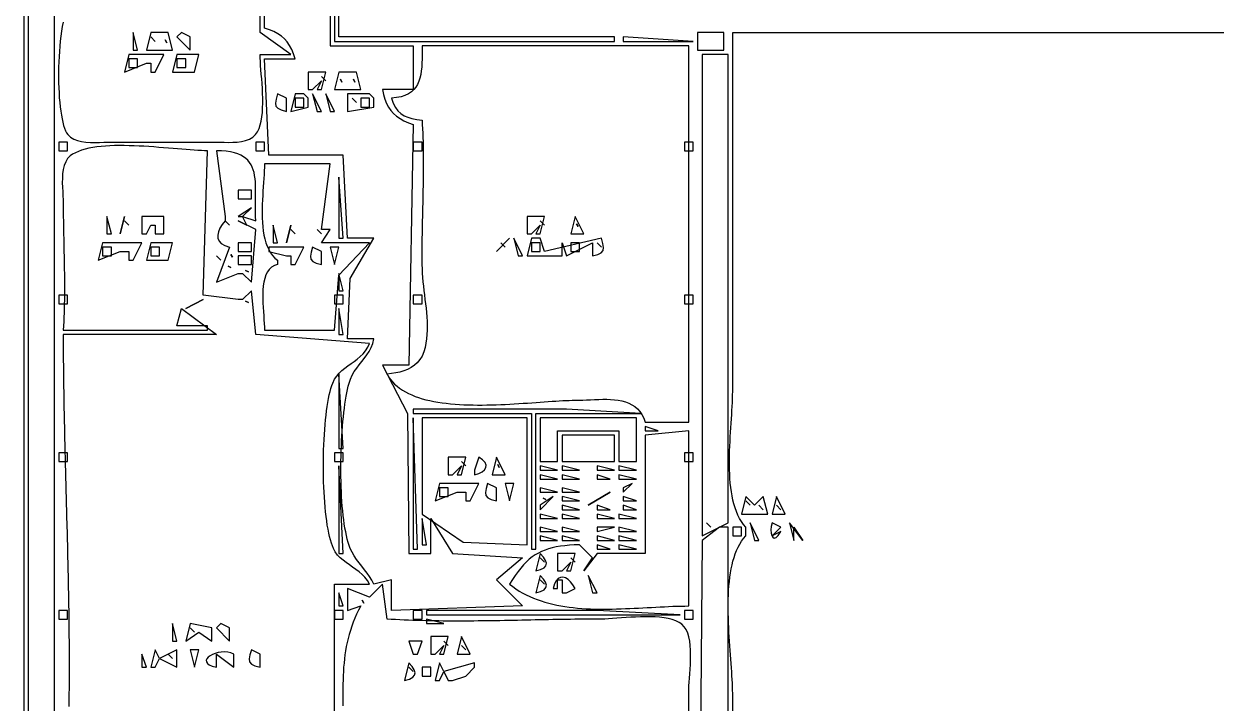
# Model space of a CAD drawing. Extents: x 0 to 1224, y 0 to 792.
# Drawn here: x 159 to 431.5, y 214.8 to 370 of the extents above; entities that cross this region are included whole.
import ezdxf

# ---------------------------------------------------------------- set-up
doc = ezdxf.new("R2010")
doc.units = 0
doc.layers.add('C7', color=7, linetype='CONTINUOUS')

msp = doc.modelspace()

# ---------------------------------------------------------------- linework, layer by layer
at = {"layer": 'C7'}
for points in [[(215, 497), (212, 485), (196, 488), (196, 454), (159, 454), (159, 118)], [(160, 453), (160, 207), (160, 144), (161.027786, 120.603394), (181, 119), (239, 119), (239, 126), (191, 126), (166, 125), (166, 451), (212, 451), (212, 453), (160, 453)], [(229, 452), (229, 365), (248, 365), (248, 355), (241, 355), (241.225, 353.8283), (241.5193, 352.7723), (241.8872, 351.8229), (242.3329, 350.9714), (242.861, 350.2088), (243.4756, 349.5261), (244.1812, 348.9145), (244.9821, 348.3649), (245.8826, 347.8686), (246.8871, 347.4166), (248, 347), (247, 292), (241, 292), (246.682098, 280.960632), (247, 249), (252, 249), (252, 257), (257, 249), (273, 248), (267, 243), (273, 237), (243, 236), (243, 243), (239, 242), (238.5395, 242.8709), (238.014, 243.7038), (237.4414, 244.5084), (236.8393, 245.2945), (236.2255, 246.0719), (235.6177, 246.8504), (235.0338, 247.6396), (234.4915, 248.4494), (234.0085, 249.2895), (233.6026, 250.1697), (233.363, 250.8164), (233.1388, 251.5179), (232.9299, 252.2711), (232.7359, 253.0731), (232.5566, 253.9209), (232.3918, 254.8115), (232.2413, 255.7417), (232.1047, 256.7088), (231.9819, 257.7095), (231.8726, 258.741), (231.7766, 259.8002), (231.6936, 260.8842), (231.6234, 261.9898), (231.5657, 263.1142), (231.5204, 264.2542), (231.4871, 265.407), (231.4656, 266.5694), (231.4557, 267.7385), (231.4571, 268.9113), (231.4696, 270.0848), (231.493, 271.2559), (231.527, 272.4217), (231.5714, 273.5792), (231.6259, 274.7253), (231.6903, 275.857), (231.7643, 276.9714), (231.8477, 278.0654), (231.9403, 279.1361), (232.0418, 280.1804), (232.152, 281.1952), (232.2706, 282.1777), (232.3975, 283.1248), (232.5323, 284.0335), (232.6748, 284.9008), (232.8247, 285.7237), (232.9819, 286.4991), (233.1461, 287.2242), (233.3171, 287.8958), (233.6365, 288.8426), (234.0478, 289.7187), (234.5317, 290.5395), (235.0692, 291.3205), (235.6411, 292.0773), (236.2282, 292.8254), (236.8114, 293.5803), (237.3717, 294.3575), (237.8898, 295.1726), (238.3466, 296.041), (238.7231, 296.9783), (239, 298), (233, 298), (233.599533, 311.790894), (239, 321), (233, 321), (232, 340), (215, 340), (214, 362), (221, 362), (220.6353, 363.1417), (220.2198, 364.1616), (219.7445, 365.0686), (219.2006, 365.8715), (218.5792, 366.5792), (217.8715, 367.2006), (217.0686, 367.7445), (216.1616, 368.2198), (215.1417, 368.6353), (214, 369), (214, 455)], [(230, 447), (230, 366), (294, 366), (294, 367), (231, 367), (231, 422), (230, 447)], [(167.9557, 370.4186), (167.7673, 369.3833), (167.5983, 368.3068), (167.4485, 367.1948), (167.3179, 366.053), (167.2062, 364.8869), (167.1135, 363.7021), (167.0395, 362.5043), (166.9841, 361.299), (166.9472, 360.092), (166.9287, 358.8888), (166.9284, 357.6951), (166.9463, 356.5164), (166.9821, 355.3584), (167.0358, 354.2266), (167.1073, 353.1268), (167.1963, 352.0645), (167.3029, 351.0454), (167.4268, 350.0751), (167.5679, 349.1591), (167.7261, 348.3031), (167.9013, 347.5128), (168.0934, 346.7937), (168.3022, 346.1515), (168.5276, 345.5917), (168.7694, 345.1201), (169.0277, 344.7422), (169.6611, 344.1257), (170.4185, 343.6575), (171.2767, 343.3186), (172.2127, 343.0902), (173.2032, 342.9533), (174.2253, 342.8892), (175.2558, 342.879), (176.2716, 342.9039), (177.2497, 342.9449), (178.1668, 342.9832), (179, 343), (203, 343), (203.849, 342.9858), (204.7754, 342.9552), (205.7543, 342.9301), (206.7605, 342.9323), (207.7692, 342.9837), (208.7552, 343.106), (209.6935, 343.3212), (210.5591, 343.651), (211.327, 344.1174), (211.9722, 344.7422), (212.3962, 345.3671), (212.7457, 346.0896), (213.0265, 346.8992), (213.2446, 347.785), (213.4058, 348.7366), (213.5161, 349.7432), (213.5814, 350.7942), (213.6076, 351.8791), (213.6005, 352.987), (213.566, 354.1075), (213.5102, 355.2299), (213.4388, 356.3435), (213.3578, 357.4377), (213.273, 358.5019), (213.1905, 359.5254), (213.116, 360.4976), (213.0554, 361.4078), (213.0148, 362.2455), (213, 363), (220, 363), (213, 368), (213, 385)], [(184, 368), (184, 364), (185, 364), (184, 368)], [(188, 368), (187, 364), (193, 364), (192, 368), (188, 368)], [(195, 368), (194, 367), (197, 364), (197, 367), (195, 368)], [(313, 368), (313, 364), (319, 364), (319, 368), (313, 368)], [(321, 118), (321, 217), (320.9929, 217.7429), (320.9727, 218.5234), (320.9408, 219.3392), (320.8985, 220.1881), (320.8474, 221.0676), (320.7888, 221.9756), (320.7242, 222.9098), (320.655, 223.8678), (320.5826, 224.8475), (320.5085, 225.8466), (320.434, 226.8627), (320.3607, 227.8936), (320.2898, 228.937), (320.2229, 229.9907), (320.1614, 231.0523), (320.1066, 232.1196), (320.0601, 233.1903), (320.0232, 234.2622), (319.9974, 235.3329), (319.9841, 236.4001), (319.9847, 237.4617), (320.0006, 238.5153), (320.0334, 239.5587), (320.0843, 240.5895), (320.1548, 241.6055), (320.2464, 242.6044), (320.3604, 243.584), (320.4983, 244.5419), (320.6616, 245.4759), (320.8515, 246.3838), (321.0697, 247.2631), (321.3175, 248.1117), (321.5962, 248.9273), (321.9074, 249.7076), (322.2525, 250.4503), (322.6329, 251.1532), (323.0499, 251.814), (323.5052, 252.4303), (324, 253), (324, 255), (323.4823, 255.628), (323.0117, 256.304), (322.5864, 257.0253), (322.2043, 257.7891), (321.8634, 258.5926), (321.5618, 259.4331), (321.2974, 260.3078), (321.0682, 261.2139), (320.8724, 262.1486), (320.7079, 263.1093), (320.5727, 264.0931), (320.4648, 265.0974), (320.3823, 266.1192), (320.3231, 267.1559), (320.2853, 268.2046), (320.267, 269.2627), (320.266, 270.3274), (320.2805, 271.3959), (320.3084, 272.4654), (320.3478, 273.5332), (320.3966, 274.5965), (320.453, 275.6525), (320.5148, 276.6985), (320.5802, 277.7318), (320.6471, 278.7495), (320.7136, 279.7489), (320.7777, 280.7272), (320.8373, 281.6817), (320.8906, 282.6096), (320.9355, 283.5081), (320.97, 284.3745), (320.9921, 285.2061), (321, 286), (321, 368), (510, 368)], [(188, 367), (189, 366), (188, 367)], [(191.333328, 366.333344), (191.666672, 365.666656), (191.333328, 366.333344)], [(296, 367), (296, 366), (312, 366), (296, 367)], [(183, 363), (182, 359), (187, 361), (188, 361), (188, 359), (189, 359), (191, 363), (183, 363)], [(194, 363), (193, 359), (198, 359), (199, 363), (194, 363)], [(250, 365), (250.0027, 363.9688), (250.0054, 362.9611), (249.9995, 361.9805), (249.9763, 361.0306), (249.9271, 360.1151), (249.8434, 359.2376), (249.7165, 358.4018), (249.5377, 357.6112), (249.2985, 356.8697), (248.9902, 356.1807), (248.6041, 355.548), (248.1317, 354.9752), (247.5643, 354.4659), (246.8932, 354.0238), (246.1099, 353.6525), (245.2057, 353.3557), (244.1719, 353.1369), (243, 353), (243.4274, 351.8494), (243.9222, 350.8976), (244.493, 350.1232), (245.1485, 349.5047), (245.8973, 349.0206), (246.7482, 348.6495), (247.7098, 348.37), (248.7908, 348.1606), (250, 348), (250.0654, 347.0055), (250.1218, 346.0103), (250.1695, 345.0145), (250.209, 344.018), (250.2409, 343.021), (250.2655, 342.0233), (250.2835, 341.0251), (250.2953, 340.0264), (250.3013, 339.0273), (250.3021, 338.0277), (250.2981, 337.0278), (250.2898, 336.0274), (250.2778, 335.0268), (250.2625, 334.0258), (250.2444, 333.0246), (250.2239, 332.0232), (250.2017, 331.0216), (250.178, 330.0199), (250.1535, 329.018), (250.1287, 328.0161), (250.104, 327.0141), (250.0798, 326.0121), (250.0568, 325.0101), (250.0353, 324.0082), (250.0159, 323.0063), (249.9991, 322.0047), (249.9853, 321.0031), (249.975, 320.0018), (249.9687, 319.0007), (249.9669, 317.9999), (249.9701, 316.9993), (249.9788, 315.9992), (249.9935, 314.9994), (250.0146, 314), (250.0537, 313.02), (250.1197, 312.0346), (250.2078, 311.0445), (250.3126, 310.0503), (250.4293, 309.0527), (250.5528, 308.0525), (250.678, 307.0502), (250.7998, 306.0467), (250.9132, 305.0425), (251.0131, 304.0384), (251.0945, 303.035), (251.1524, 302.0331), (251.1816, 301.0333), (251.1771, 300.0363), (251.1339, 299.0428), (251.0469, 298.0535), (250.9111, 297.069), (250.7214, 296.0902), (250.4175, 295.0352), (250.012, 294.1047), (249.5122, 293.2912), (248.9257, 292.5873), (248.2598, 291.9854), (247.522, 291.478), (246.7196, 291.0577), (245.8602, 290.717), (244.9511, 290.4483), (243.9997, 290.2443), (243.0135, 290.0973), (242, 290), (242.3656, 289.3674), (242.7801, 288.7716), (243.2415, 288.2115), (243.7481, 287.6861), (244.2982, 287.1945), (244.8899, 286.7356), (245.5214, 286.3086), (246.1909, 285.9123), (246.8967, 285.5458), (247.637, 285.2081), (248.41, 284.8983), (249.2139, 284.6153), (250.0469, 284.3581), (250.9072, 284.1259), (251.7931, 283.9175), (252.7027, 283.732), (253.6343, 283.5684), (254.586, 283.4257), (255.5562, 283.3029), (256.5429, 283.1992), (257.5445, 283.1133), (258.5591, 283.0444), (259.5849, 282.9916), (260.6202, 282.9537), (261.6631, 282.9298), (262.7119, 282.919), (263.7649, 282.9202), (264.8201, 282.9324), (265.8758, 282.9547), (266.9303, 282.9861), (267.9817, 283.0256), (269.0282, 283.0721), (270.0681, 283.1248), (271.0996, 283.1826), (272.1209, 283.2446), (273.1302, 283.3097), (274.1257, 283.377), (275.1057, 283.4455), (276.0683, 283.5141), (277.0117, 283.582), (277.9342, 283.6481), (278.834, 283.7114), (279.7093, 283.771), (280.5583, 283.8258), (281.3792, 283.8749), (282.1702, 283.9173), (282.9296, 283.952), (283.6556, 283.978), (284.3463, 283.9943), (285, 284), (285.8531, 284.0114), (286.7304, 284.0412), (287.6268, 284.0824), (288.5369, 284.1283), (289.4555, 284.1721), (290.3773, 284.2068), (291.2969, 284.2257), (292.2092, 284.2219), (293.1089, 284.1886), (293.9906, 284.119), (294.8492, 284.0062), (295.6793, 283.8433), (296.4757, 283.6237), (297.2331, 283.3403), (297.9462, 282.9865), (298.6098, 282.5553), (299.2186, 282.0399), (299.7672, 281.4335), (300.2505, 280.7293), (300.6632, 279.9204), (301, 279), (311, 279), (311, 365), (250, 365)], [(314, 363), (314, 253), (320, 256), (320, 363), (314, 363)], [(183, 362), (183, 360), (185, 360), (185, 362), (183, 362)], [(194, 362), (194, 360), (196, 360), (196, 362), (194, 362)], [(224, 359), (224, 355), (225, 355), (227, 357), (226, 355), (227, 355), (228, 359), (224, 359)], [(227, 358), (228, 357), (227, 358)], [(231, 359), (230, 355), (236, 355), (235, 359), (231, 359)], [(231.333328, 357.333344), (231.666672, 356.666656), (231.333328, 357.333344)], [(234.333328, 357.333344), (234.666672, 356.666656), (234.333328, 357.333344)], [(217, 354), (216.6535, 352.8097), (216.5052, 351.9005), (216.6105, 351.2187), (217.0245, 350.7105), (217.8026, 350.3221), (219, 350), (219, 351), (219, 353), (217, 354)], [(221, 354), (220, 350), (224, 351), (224, 353), (223, 354), (221, 354)], [(221, 353), (221, 351), (223, 351), (223, 353), (221, 353)], [(225, 354), (226, 350), (227, 350), (225, 354)], [(228, 354), (229, 350), (230, 350), (228, 354)], [(233, 354), (233, 350), (239, 351), (239, 353), (238, 354), (233, 354)], [(234, 353), (235, 352), (234, 353)], [(236, 353), (236, 351), (238, 351), (238, 353), (236, 353)], [(167, 343), (167, 341), (169, 341), (169, 343), (167, 343)], [(229.6033, 287.9421), (230.0154, 288.7935), (230.514, 289.5438), (231.0846, 290.2102), (231.7128, 290.8103), (232.3843, 291.3615), (233.0847, 291.8812), (233.7995, 292.3869), (234.5144, 292.896), (235.215, 293.4261), (235.8869, 293.9944), (236.5157, 294.6185), (237.0871, 295.3159), (237.5866, 296.1038), (238, 297), (212, 299), (211, 309), (209, 307), (208, 307), (200, 308), (201, 341), (200.3181, 341.0088), (199.5777, 341.0342), (198.7827, 341.0743), (197.9372, 341.1271), (197.0453, 341.1909), (196.1109, 341.2637), (195.1381, 341.3437), (194.131, 341.429), (193.0936, 341.5178), (192.0298, 341.6081), (190.9439, 341.6981), (189.8397, 341.7859), (188.7214, 341.8697), (187.593, 341.9477), (186.4585, 342.0178), (185.322, 342.0783), (184.1874, 342.1273), (183.059, 342.1629), (181.9405, 342.1833), (180.8362, 342.1865), (179.7501, 342.1708), (178.6862, 342.1342), (177.6485, 342.0749), (176.6411, 341.991), (175.668, 341.8806), (174.7332, 341.7419), (173.8409, 341.573), (172.9949, 341.3721), (172.1995, 341.1372), (171.4586, 340.8665), (170.7762, 340.5581), (170.1564, 340.2102), (169.6033, 339.8209), (169.0114, 339.2209), (168.5583, 338.492), (168.2274, 337.6565), (168.0021, 336.7366), (167.8656, 335.7544), (167.8013, 334.7321), (167.7926, 333.6919), (167.8229, 332.6561), (167.8754, 331.6468), (167.9335, 330.6862), (167.9806, 329.7965), (168, 329), (168.0021, 327.9829), (168.0083, 326.968), (168.0181, 325.9549), (168.031, 324.9437), (168.0465, 323.9343), (168.0642, 322.9266), (168.0836, 321.9204), (168.1043, 320.9157), (168.1257, 319.9124), (168.1474, 318.9105), (168.169, 317.9097), (168.19, 316.9101), (168.2098, 315.9115), (168.2281, 314.9138), (168.2444, 313.917), (168.2583, 312.921), (168.2691, 311.9256), (168.2766, 310.9308), (168.2801, 309.9365), (168.2794, 308.9425), (168.2738, 307.9489), (168.2629, 306.9555), (168.2463, 305.9622), (168.2235, 304.969), (168.194, 303.9757), (168.1574, 302.9822), (168.1131, 301.9885), (168.0608, 300.9944), (168, 300)], [(203, 341), (205, 326), (205, 325), (204.3397, 324.1652), (203.8228, 323.331), (203.4704, 322.5151), (203.3037, 321.7353), (203.344, 321.0094), (203.6126, 320.3552), (204.1306, 319.7903), (204.9193, 319.3327), (206, 319), (203, 311), (208, 313), (209, 313), (211, 311), (212, 323), (208, 325), (210, 324), (209, 326), (212, 325), (211.96, 325.9853), (211.9407, 326.9533), (211.9369, 327.9024), (211.9435, 328.831), (211.9553, 329.7377), (211.9669, 330.6208), (211.9734, 331.4788), (211.9693, 332.3102), (211.9497, 333.1135), (211.9092, 333.887), (211.8427, 334.6293), (211.7449, 335.3389), (211.6108, 336.0141), (211.435, 336.6534), (211.2124, 337.2553), (210.9379, 337.8183), (210.6061, 338.3408), (210.212, 338.8213), (209.7502, 339.2582), (209.2157, 339.65), (208.6032, 339.9951), (207.9075, 340.2921), (207.1235, 340.5393), (206.246, 340.7352), (205.2696, 340.8783), (204.1894, 340.9671), (203, 341)], [(212, 343), (212, 341), (214, 341), (214, 343), (212, 343)], [(248, 343), (248, 341), (250, 341), (250, 343), (248, 343)], [(310, 343), (310, 341), (312, 341), (312, 343), (310, 343)], [(214, 338), (213.989, 337.2472), (213.9589, 336.4414), (213.9135, 335.588), (213.8567, 334.6927), (213.7925, 333.7609), (213.7248, 332.7982), (213.6575, 331.8102), (213.5946, 330.8023), (213.54, 329.7801), (213.4976, 328.7491), (213.4714, 327.715), (213.4652, 326.6831), (213.483, 325.6591), (213.5288, 324.6486), (213.6064, 323.6569), (213.7199, 322.6897), (213.873, 321.7525), (214.0699, 320.8509), (214.3143, 319.9903), (214.6102, 319.1764), (214.9615, 318.4146), (215.3722, 317.7106), (215.8463, 317.0697), (216.3875, 316.4977), (217, 316), (217, 315), (216.2585, 314.7598), (215.6274, 314.3902), (215.0987, 313.903), (214.6642, 313.3105), (214.3161, 312.6246), (214.0461, 311.8576), (213.8464, 311.0214), (213.7089, 310.1283), (213.6254, 309.1902), (213.5881, 308.2193), (213.5888, 307.2277), (213.6195, 306.2274), (213.6722, 305.2306), (213.7389, 304.2494), (213.8114, 303.2958), (213.8819, 302.382), (213.9421, 301.52), (213.9841, 300.722), (214, 300), (230, 300), (230.988434, 312.581787), (238, 320), (227, 320), (229, 323), (227, 323), (229, 338), (214, 338)], [(231, 335), (231, 321), (232, 321), (231, 335)], [(208, 332), (208, 330), (211, 330), (211, 332), (208, 332)], [(208, 326), (209, 326), (211, 328), (208, 326)], [(178, 326), (178, 322), (179, 322), (178, 326)], [(182, 326), (181, 322), (182, 326)], [(182, 325), (183, 324), (182, 325)], [(186, 326), (186, 322), (187, 322), (188, 324), (189, 324), (189, 322), (191, 322), (191, 325), (191, 326), (186, 326)], [(205, 325), (206, 324), (205, 325)], [(274, 326), (274, 322), (275, 322), (277, 324), (276, 322), (277, 322), (278, 326), (274, 326)], [(277, 325), (278, 324), (277, 325)], [(285, 326), (284, 322), (287, 322), (285, 326)], [(285.333344, 324.333344), (285.666656, 323.666656), (285.333344, 324.333344)], [(216, 324), (216, 320), (217, 320), (216, 324)], [(220, 324), (219, 320), (220, 324)], [(220, 323), (221, 322), (220, 323)], [(226, 323), (227, 322), (226, 323)], [(177, 320), (176, 316), (181, 318), (183, 318), (183, 316), (184, 316), (186, 320), (177, 320)], [(177, 319), (177, 317), (179, 317), (179, 319), (177, 319)], [(188, 320), (187, 316), (192, 316), (193, 320), (188, 320)], [(188, 319), (188, 317), (190, 317), (190, 319), (188, 319)], [(208, 320), (208, 318), (211, 318), (211, 320), (208, 320)], [(215, 319), (215, 318), (219, 317), (220, 317), (220, 315), (221, 315), (223, 319), (215, 319)], [(225, 319), (224.6535, 317.8097), (224.5052, 316.9005), (224.6105, 316.2187), (225.0245, 315.7105), (225.8026, 315.3221), (227, 315), (227, 316), (227, 318), (225, 319)], [(229, 319), (230, 315), (231, 319), (229, 319)], [(267, 318), (270, 321), (267, 318)], [(268, 320), (269, 319), (268, 320)], [(271, 321), (272, 317), (273, 317), (271, 321)], [(275, 321), (274, 317), (282, 317), (282, 320), (283, 317), (289, 320), (289, 317), (290.1973, 317.3221), (290.9753, 317.7105), (291.3894, 318.2187), (291.4946, 318.9005), (291.3464, 319.8097), (291, 321), (278, 318), (277, 321), (275, 321)], [(275, 320), (275, 318), (277, 318), (277, 320), (275, 320)], [(284, 320), (284, 318), (286, 318), (286, 320), (284, 320)], [(290, 320), (291, 319), (290, 320)], [(203, 317), (204, 316), (203, 317)], [(206.333328, 317.333344), (206.666672, 316.666656), (206.333328, 317.333344)], [(208, 317), (208, 315), (211, 315), (211, 317), (208, 317)], [(205.666672, 314.666656), (206.333328, 314.333344), (205.666672, 314.666656)], [(209.666672, 313.666656), (210.333328, 313.333344), (209.666672, 313.666656)], [(231, 313), (231, 309), (232, 309), (231, 313)], [(167, 308), (167, 306), (169, 306), (169, 308), (167, 308)], [(230, 308), (230, 306), (232, 306), (232, 308), (230, 308)], [(248, 308), (248, 306), (250, 306), (250, 308), (248, 308)], [(310, 308), (310, 306), (312, 306), (312, 308), (310, 308)], [(196, 305), (200, 307), (196, 305)], [(209.666672, 306.666656), (210.333328, 306.333344), (209.666672, 306.666656)], [(168, 300), (201, 300), (201, 301), (194, 301), (195, 305), (203, 299), (168, 299), (168.0007, 298.0028), (168.0027, 297.0055), (168.0061, 296.0081), (168.0109, 295.0105), (168.0168, 294.0127), (168.0241, 293.0148), (168.0325, 292.0168), (168.042, 291.0186), (168.0527, 290.0202), (168.0644, 289.0218), (168.0772, 288.0232), (168.091, 287.0244), (168.1057, 286.0256), (168.1214, 285.0266), (168.138, 284.0275), (168.1554, 283.0283), (168.1736, 282.029), (168.1926, 281.0296), (168.2124, 280.0301), (168.2328, 279.0305), (168.254, 278.0309), (168.2757, 277.0311), (168.2981, 276.0312), (168.321, 275.0313), (168.3444, 274.0313), (168.3683, 273.0312), (168.3926, 272.0311), (168.4173, 271.0309), (168.4424, 270.0306), (168.4678, 269.0303), (168.4936, 268.03), (168.5195, 267.0296), (168.5457, 266.0291), (168.5721, 265.0286), (168.5986, 264.0281), (168.6252, 263.0276), (168.6519, 262.027), (168.6786, 261.0264), (168.7054, 260.0258), (168.732, 259.0251), (168.7586, 258.0245), (168.7851, 257.0239), (168.8114, 256.0232), (168.8375, 255.0226), (168.8634, 254.0219), (168.889, 253.0213), (168.9143, 252.0207), (168.9392, 251.0201), (168.9638, 250.0196), (168.988, 249.019), (169.0116, 248.0185), (169.0349, 247.018), (169.0575, 246.0176), (169.0796, 245.0172), (169.1011, 244.0169), (169.122, 243.0166), (169.1422, 242.0163), (169.1616, 241.0162), (169.1803, 240.0161), (169.1982, 239.016), (169.2153, 238.016), (169.2315, 237.0161), (169.2468, 236.0163), (169.2612, 235.0166), (169.2746, 234.0169), (169.2869, 233.0174), (169.2982, 232.0179), (169.3085, 231.0185), (169.3175, 230.0193), (169.3255, 229.0201), (169.3322, 228.0211), (169.3376, 227.0222), (169.3418, 226.0234), (169.3447, 225.0247), (169.3462, 224.0261), (169.3464, 223.0277), (169.3451, 222.0294), (169.3423, 221.0313), (169.338, 220.0333), (169.3322, 219.0354), (169.3248, 218.0377), (169.3158, 217.0402), (169.3052, 216.0428), (169.2928, 215.0456), (169.2787, 214.0485)], [(231, 305), (231, 299), (232, 299), (231, 305)], [(231, 290), (231, 273), (232, 273), (231, 290)], [(230, 157), (230, 242), (238, 242), (237.506, 242.8349), (236.9312, 243.5718), (236.2911, 244.2278), (235.6014, 244.8203), (234.8777, 245.3666), (234.1357, 245.8839), (233.391, 246.3896), (232.6593, 246.9009), (231.9562, 247.4352), (231.2972, 248.0097), (230.6981, 248.6416), (230.1746, 249.3484), (229.7422, 250.1473), (229.5048, 250.7259), (229.2808, 251.3716), (229.0702, 252.0805), (228.8728, 252.849), (228.6885, 253.6732), (228.5174, 254.5497), (228.3594, 255.4745), (228.2144, 256.4441), (228.0823, 257.4547), (227.963, 258.5025), (227.8566, 259.584), (227.763, 260.6954), (227.6821, 261.833), (227.6137, 262.993), (227.558, 264.1719), (227.5147, 265.3658), (227.484, 266.571), (227.4655, 267.7839), (227.4595, 269.0008), (227.4656, 270.2179), (227.484, 271.4316), (227.5145, 272.638), (227.5571, 273.8336), (227.6117, 275.0146), (227.6783, 276.1774), (227.7568, 277.3181), (227.847, 278.4331), (227.9491, 279.5187), (228.0629, 280.5713), (228.1883, 281.5869), (228.3253, 282.5621), (228.4738, 283.493), (228.6337, 284.376), (228.8051, 285.2073), (228.9878, 285.9833), (229.1818, 286.7002), (229.387, 287.3544), (229.6034, 287.9421)], [(248, 282), (248, 281), (275, 281), (275, 250), (276, 250), (276, 281), (300, 281), (283, 282), (248, 282)], [(248, 280), (248, 250), (249, 250), (248, 280)], [(250, 280), (250, 258), (259.375, 251.602631), (274, 251), (274, 280), (250, 280)], [(277, 280), (277, 270), (281, 270), (281, 277), (295, 277), (295, 270), (299, 270), (299, 280), (277, 280)], [(301, 278), (301, 277), (304, 277), (301, 278)], [(301, 276), (301, 249), (290, 249), (287, 245), (289, 248), (286, 251), (284.8104, 250.9445), (283.6877, 250.8681), (282.6275, 250.7675), (281.6255, 250.639), (280.6774, 250.4794), (279.779, 250.2851), (278.9258, 250.0528), (278.1136, 249.7789), (277.3382, 249.46), (276.5951, 249.0928), (275.8802, 248.6736), (275.189, 248.1992), (274.5173, 247.6661), (273.8608, 247.0707), (273.2152, 246.4097), (272.5762, 245.6797), (271.9395, 244.8771), (271.3007, 243.9986), (270.6556, 243.0407), (270, 242), (270.7275, 241.4381), (271.4752, 240.9125), (272.2421, 240.4219), (273.0276, 239.9653), (273.8308, 239.5415), (274.6511, 239.1496), (275.4876, 238.7883), (276.3397, 238.4566), (277.2065, 238.1535), (278.0874, 237.8777), (278.9815, 237.6283), (279.8881, 237.4041), (280.8065, 237.204), (281.7359, 237.0269), (282.6756, 236.8718), (283.6247, 236.7376), (284.5826, 236.6231), (285.5485, 236.5272), (286.5216, 236.4489), (287.5012, 236.3871), (288.4865, 236.3406), (289.4768, 236.3085), (290.4714, 236.2895), (291.4694, 236.2826), (292.4701, 236.2867), (293.4729, 236.3008), (294.4768, 236.3236), (295.4812, 236.3541), (296.4853, 236.3913), (297.4883, 236.434), (298.4896, 236.4812), (299.4883, 236.5317), (300.4837, 236.5844), (301.4751, 236.6383), (302.4616, 236.6922), (303.4426, 236.7451), (304.4173, 236.7959), (305.3849, 236.8435), (306.3447, 236.8867), (307.2959, 236.9246), (308.2378, 236.9559), (309.1696, 236.9796), (310.0906, 236.9947), (311, 237), (311, 277), (301, 276)], [(282, 276), (282, 270), (294, 270), (294, 276), (282, 276)], [(167, 272), (167, 270), (169, 270), (169, 272), (167, 272)], [(230, 272), (230, 270), (232, 270), (232, 272), (230, 272)], [(256, 271), (256, 267), (257, 267), (259, 269), (258, 267), (259, 267), (260, 271), (256, 271)], [(259, 270), (260, 269), (259, 270)], [(263, 271), (262, 268), (262, 267), (262.971, 267.2821), (263.7403, 267.6607), (264.2878, 268.1186), (264.5935, 268.6387), (264.6376, 269.204), (264.4, 269.7973), (263.8608, 270.4017), (263, 271)], [(267, 271), (266, 267), (269, 267), (267, 271)], [(310, 272), (310, 270), (312, 270), (312, 272), (310, 272)], [(231, 269), (231, 249), (232, 249), (231, 269)], [(267.333344, 269.333344), (267.666656, 268.666656), (267.333344, 269.333344)], [(277, 269), (277, 268), (281, 268), (277, 269)], [(282, 269), (282, 268), (286, 268), (282, 269)], [(290, 269), (290, 268), (294, 268), (290, 269)], [(295, 269), (295, 268), (299, 268), (295, 269)], [(254, 265), (253, 261), (258, 263), (260, 263), (260, 261), (261, 261), (263, 265), (254, 265)], [(265, 265), (264.6535, 263.8097), (264.5052, 262.9005), (264.6105, 262.2187), (265.0245, 261.7105), (265.8026, 261.3221), (267, 261), (267, 262), (267, 264), (265, 265)], [(269, 265), (270, 261), (271, 265), (269, 265)], [(277, 267), (277, 266), (281, 266), (277, 267)], [(282, 267), (282, 266), (286, 266), (282, 267)], [(290, 267), (290, 266), (293, 266), (290, 267)], [(295, 267), (295, 266), (299, 266), (295, 267)], [(298, 265), (296, 264), (296, 263), (298, 265)], [(254, 264), (254, 262), (256, 262), (256, 264), (254, 264)], [(277, 264), (277, 263), (281, 263), (277, 264)], [(280, 262), (277, 260), (277, 259), (280, 262)], [(277.666656, 261.666656), (278.333344, 261.333344), (277.666656, 261.666656)], [(282, 264), (282, 263), (286, 263), (282, 264)], [(282, 262), (282, 261), (286, 261), (282, 262)], [(288, 260), (293, 263), (288, 260)], [(296, 262), (296, 261), (299, 261), (296, 262)], [(324, 262), (323, 258), (329, 258), (328, 262), (326, 260), (324, 262)], [(331, 262), (330, 258), (333, 258), (331, 262)], [(282, 260), (282, 259), (286, 259), (282, 260)], [(290, 260), (290, 259), (293, 259), (290, 260)], [(296, 260), (296, 259), (299, 259), (296, 260)], [(324, 261), (325, 260), (324, 261)], [(327, 260), (328, 259), (327, 260)], [(331, 260), (332, 259), (331, 260)], [(250, 257), (250, 251), (251, 251), (250, 257)], [(277, 258), (277, 257), (281, 257), (277, 258)], [(282, 258), (282, 257), (286, 257), (282, 258)], [(290, 258), (290, 257), (294, 257), (290, 258)], [(295, 258), (295, 257), (299, 257), (295, 258)], [(318, 255), (314, 252), (313, 126), (240, 126), (240, 119), (297, 119), (318.396606, 120.027779), (320, 129), (320, 154), (320, 255), (318, 255)], [(277, 255), (277, 254), (281, 254), (277, 255)], [(282, 255), (282, 254), (286, 254), (282, 255)], [(290, 255), (290, 254), (294, 255), (290, 255)], [(295, 255), (295, 254), (299, 254), (295, 255)], [(315, 256), (316, 255), (315, 256)], [(321, 255), (321, 253), (323, 253), (323, 255), (321, 255)], [(325, 256), (326, 252), (327, 252), (325, 256)], [(330, 256), (329.8004, 255.1668), (329.7247, 254.3683), (329.765, 253.6551), (329.9133, 253.0779), (330.1618, 252.6871), (330.5026, 252.5333), (330.9278, 252.6671), (331.4295, 253.1392), (332, 254), (330, 253), (332, 255), (330, 256)], [(334, 256), (335, 252), (335, 255), (337, 252), (334, 256)], [(277, 253), (277, 252), (281, 252), (277, 253)], [(282, 253), (282, 252), (286, 252), (282, 253)], [(290, 253), (290, 252), (294, 252), (290, 253)], [(290, 251), (290, 250), (293, 250), (290, 251)], [(295, 253), (295, 252), (299, 252), (295, 253)], [(295, 251), (295, 250), (299, 250), (295, 251)], [(277, 249), (276, 245), (277.116, 245.3169), (277.8841, 245.7126), (278.3185, 246.1907), (278.4332, 246.7548), (278.2423, 247.4086), (277.7598, 248.1558), (277, 249)], [(277, 248), (278, 247), (277, 248)], [(281, 249), (281, 245), (282, 245), (284, 247), (283, 245), (284, 245), (285, 249), (281, 249)], [(284, 248), (285, 247), (284, 248)], [(277, 244), (276, 240), (277.116, 240.3169), (277.8841, 240.7126), (278.3185, 241.1907), (278.4331, 241.7548), (278.2422, 242.4086), (277.7598, 243.1558), (277, 244)], [(277, 243), (278, 242), (277, 243)], [(280, 241), (281, 241), (281, 243), (282, 243), (282, 240), (283, 240), (285, 241), (284.4913, 241.8287), (283.9419, 242.5177), (283.3679, 243.0502), (282.7852, 243.4097), (282.2097, 243.5794), (281.6574, 243.5428), (281.1443, 243.2832), (280.6864, 242.784), (280.2996, 242.0284), (280, 241)], [(288, 244), (289, 240), (290, 240), (288, 244)], [(231, 240), (231, 237), (232, 237), (231, 240)], [(241, 242), (238, 239), (233, 241), (233, 236), (236, 237), (235.5115, 236.0692), (235.0627, 235.1402), (234.6518, 234.2124), (234.2772, 233.2855), (233.9373, 232.3589), (233.6305, 231.4323), (233.3551, 230.5051), (233.1097, 229.5769), (232.8925, 228.6474), (232.7019, 227.7159), (232.5364, 226.7821), (232.3943, 225.8456), (232.274, 224.9058), (232.1738, 223.9624), (232.0922, 223.0148), (232.0276, 222.0626), (231.9784, 221.1054), (231.9428, 220.1428), (231.9194, 219.1742), (231.9065, 218.1992), (231.9025, 217.2175), (231.9057, 216.2284), (231.9146, 215.2316), (231.9276, 214.2266)], [(311, 179), (311, 218), (311.0171, 218.7357), (311.0622, 219.5732), (311.1259, 220.4962), (311.1989, 221.4882), (311.2719, 222.533), (311.3355, 223.614), (311.3802, 224.7151), (311.3969, 225.8197), (311.3762, 226.9115), (311.3086, 227.9742), (311.1849, 228.9913), (310.9956, 229.9466), (310.7315, 230.8235), (310.3832, 231.6058), (309.9413, 232.277), (309.3966, 232.8209), (308.7429, 233.2601), (307.998, 233.6241), (307.1718, 233.9186), (306.2742, 234.1496), (305.3151, 234.3229), (304.3045, 234.4445), (303.2523, 234.5203), (302.1685, 234.5561), (301.063, 234.5579), (299.9456, 234.5315), (298.8265, 234.4828), (297.7155, 234.4178), (296.6225, 234.3423), (295.5575, 234.2623), (294.5304, 234.1836), (293.5511, 234.1121), (292.6297, 234.0537), (291.776, 234.0144), (291, 234), (289.9877, 233.9987), (288.9758, 233.9951), (287.9642, 233.9892), (286.9528, 233.9812), (285.9418, 233.9714), (284.9312, 233.9597), (283.9208, 233.9464), (282.9109, 233.9317), (281.9013, 233.9157), (280.8921, 233.8986), (279.8833, 233.8804), (278.875, 233.8614), (277.8671, 233.8418), (276.8596, 233.8216), (275.8526, 233.8011), (274.8461, 233.7803), (273.8401, 233.7595), (272.8347, 233.7388), (271.8297, 233.7184), (270.8253, 233.6984), (269.8214, 233.6789), (268.8181, 233.6602), (267.8154, 233.6424), (266.8133, 233.6256), (265.8119, 233.61), (264.811, 233.5958), (263.8108, 233.583), (262.8113, 233.5719), (261.8124, 233.5627), (260.8142, 233.5554), (259.8168, 233.5503), (258.82, 233.5474), (257.824, 233.547), (256.8288, 233.5492), (255.8343, 233.5541), (254.8406, 233.562), (253.8476, 233.5729), (252.8555, 233.587), (251.8642, 233.6045), (250.8738, 233.6256), (249.8842, 233.6503), (248.8955, 233.6789), (247.9076, 233.7115), (246.9207, 233.7483), (245.9347, 233.7894), (244.9495, 233.8349), (243.9654, 233.8851), (242.9822, 233.9401), (242, 234), (241, 242)], [(236.333328, 238.333328), (236.666672, 237.666672), (236.333328, 238.333328)], [(167, 236), (167, 234), (169, 234), (169, 236), (167, 236)], [(230, 236), (230, 234), (232, 234), (232, 236), (230, 236)], [(248, 236), (248, 234), (250, 234), (250, 236), (248, 236)], [(251, 236), (251, 235), (309, 235), (290, 236), (251, 236)], [(310, 236), (310, 234), (312, 234), (312, 236), (310, 236)], [(193, 233), (193, 229), (194, 229), (193, 233)], [(197, 233), (196, 229), (199, 231), (202, 229), (202, 232), (197, 233)], [(197, 232), (198, 231), (197, 232)], [(204, 233), (203, 232), (206, 229), (206, 232), (204, 233)], [(251, 234), (251, 233), (255, 233), (251, 234)], [(247, 229), (248, 226), (249, 226), (250, 229), (247, 229)], [(252, 230), (252, 226), (253, 226), (255, 228), (254, 226), (255, 226), (256, 230), (252, 230)], [(255, 229), (256, 228), (255, 229)], [(259, 230), (258, 226), (261, 226), (259, 230)], [(189, 227), (188, 223), (189, 223), (190, 225), (194, 223), (194, 227), (190, 225), (189, 227)], [(197, 227), (198, 223), (199, 227), (197, 227)], [(203, 223), (203, 226), (207, 223), (207, 224), (207, 226), (206.3185, 226.2849), (205.5944, 226.4524), (204.8489, 226.5142), (204.1037, 226.4819), (203.3801, 226.3671), (202.6998, 226.1816), (202.0841, 225.937), (201.5546, 225.6449), (201.1328, 225.317), (200.8402, 224.9651), (200.6981, 224.6007), (200.7283, 224.2354), (200.952, 223.8811), (201.3909, 223.5493), (202.0664, 223.2517), (203, 223)], [(211, 227), (210.6535, 225.8097), (210.5052, 224.9005), (210.6105, 224.2187), (211.0245, 223.7105), (211.8026, 223.3221), (213, 223), (213, 224), (213, 226), (211, 227)], [(259, 228), (260, 227), (259, 228)], [(186, 226), (186, 223), (187, 223), (186, 226)], [(192, 226), (193, 225), (192, 226)], [(247, 224), (246, 220), (247.116, 220.3169), (247.8841, 220.7126), (248.3185, 221.1907), (248.4331, 221.7548), (248.2422, 222.4086), (247.7598, 223.1558), (247, 224)], [(254, 224), (253, 220), (254, 220), (255, 222), (256, 220), (257, 220), (260, 221), (262, 223), (262, 224), (255, 222), (254, 224)], [(247, 223), (248, 222), (247, 223)], [(250, 223), (250, 221), (252, 221), (252, 223), (250, 223)]]:
    msp.add_lwpolyline(points, dxfattribs=at)

doc.saveas('drawing.dxf')
